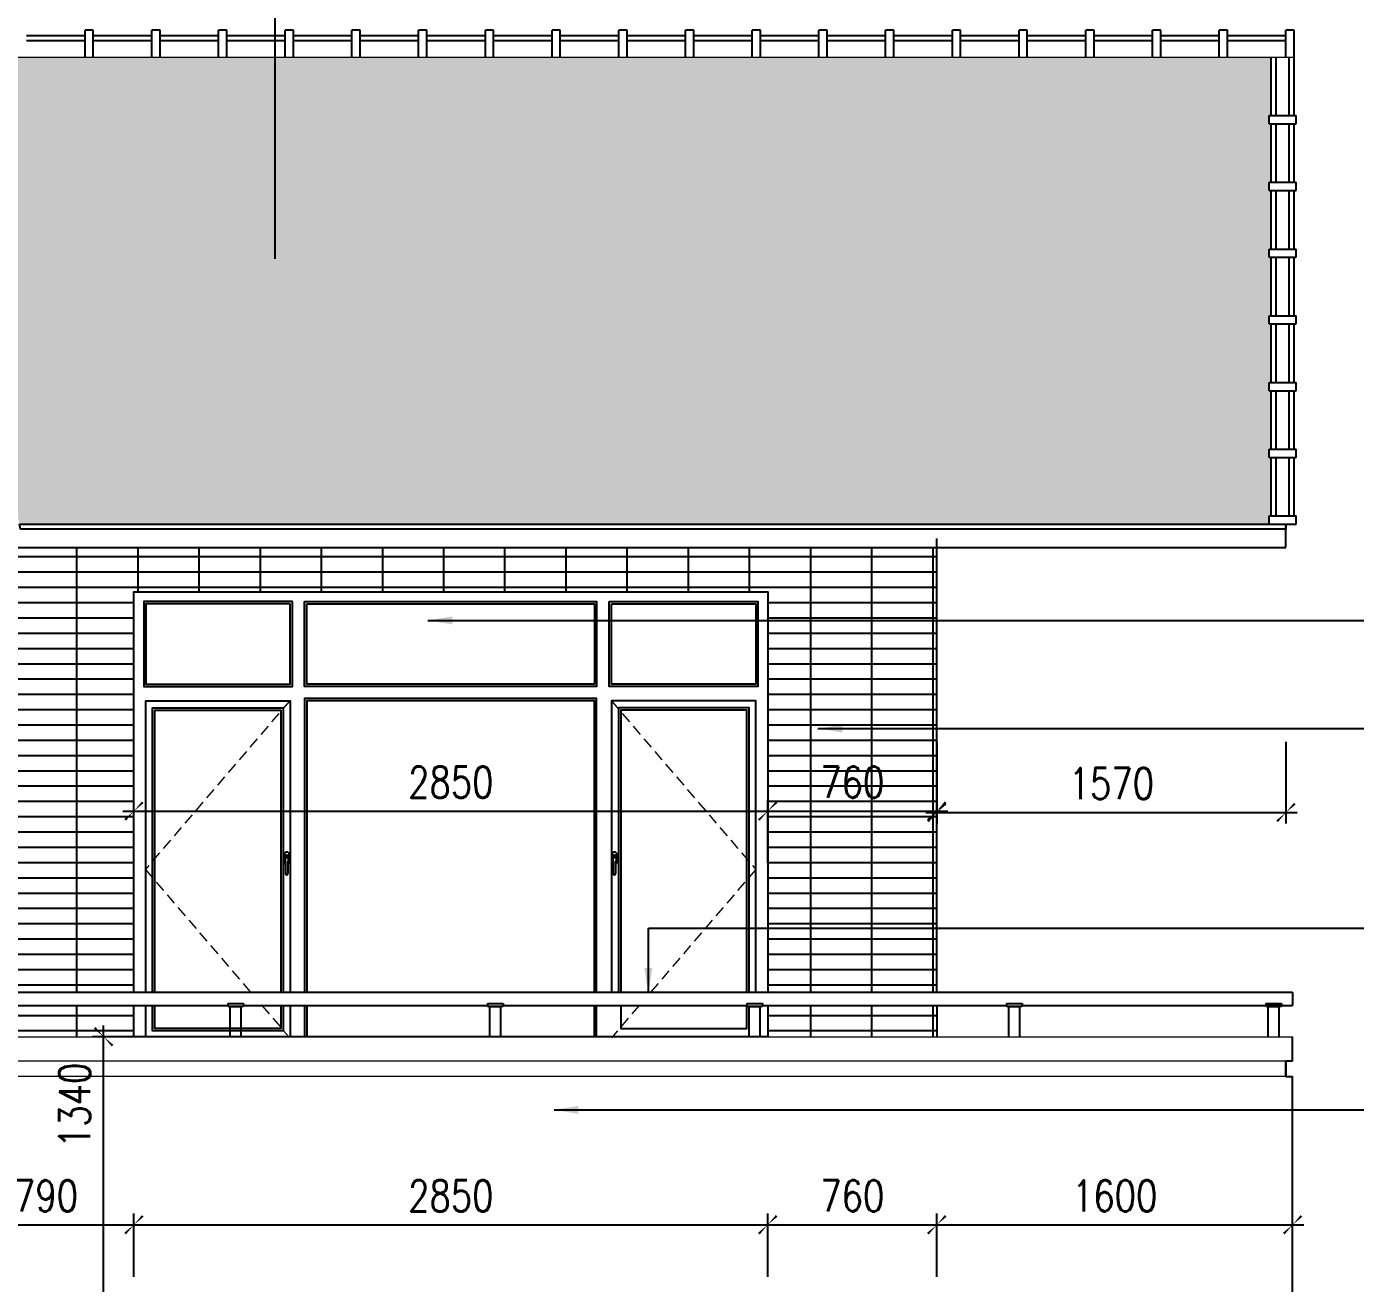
# Model space of a CAD drawing. Header units: millimetres. Extents: x -34806 to 662668, y 63228 to 99452.
# Drawn here: x 247824 to 253799, y 83983 to 89634 of the extents above; entities that cross this region are included whole.
import ezdxf

# ---------------------------------------------------------------- set-up
doc = ezdxf.new("R2010")
doc.units = ezdxf.units.MM
doc.header["$LTSCALE"] = 200
doc.header["$MEASUREMENT"] = 0
doc.header["$PDMODE"] = 3
doc.header["$PDSIZE"] = 50
doc.linetypes.add('HIDDEN', pattern=[0.375, 0.25, -0.125])
doc.layers.get('DEFPOINTS').update_dxf_attribs({"linetype": 'CONTINUOUS'})
for name, color, linetype in [('DIM', 1, 'CONTINUOUS'), ('NOITHAT', 32, 'CONTINUOUS'), ('TPTA-Hatch', 250, 'CONTINUOUS'), ('TPTA-Text', 253, 'CONTINUOUS'), ('TPTA-Virtural', 253, 'CONTINUOUS'), ('wood', 254, 'CONTINUOUS')]:
    doc.layers.add(name, color=color, linetype=linetype)
for name, color, linetype, lineweight in [('hatch', 251, 'CONTINUOUS', 5), ('thay', 7, 'CONTINUOUS', 18), ('VU', 8, 'HIDDEN', 13)]:
    doc.layers.add(name, color=color, linetype=linetype, lineweight=lineweight)
doc.styles.add('RomanS', font='romans.shx', dxfattribs={"width": 0.8})
doc.dimstyles.new('D1', dxfattribs={"dimtxt": 140, "dimasz": 80, "dimexe": 50, "dimexo": 0, "dimgap": 60, "dimtad": 1, "dimdec": 0, "dimzin": 0, "dimdsep": 46, "dimtxsty": 'RomanS', "dimblk1": 'ARCHTICK', "dimblk2": 'ARCHTICK', "dimsah": 1, "dimcen": 100, "dimdle": 50, "dimclrt": 7, "dimadec": 0, "dimazin": 0, "dimtfac": 0.005, "dimtdec": 0, "dimtix": 1, "dimtofl": 0, "dimtmove": 2, "dimatfit": 3, "dimldrblk": 'ARCHTICK', "dimfxl": 1, "dimtvp": 0.8, "dimtolj": 1, "dimtzin": 0, "dimarcsym": 0})
doc.dimstyles.new('DIM-A3', dxfattribs={"dimscale": 0, "dimtxt": 160, "dimasz": 110, "dimexe": 110, "dimexo": 0, "dimgap": 110, "dimtad": 1, "dimdec": 0, "dimdsep": 46, "dimtxsty": 'RomanS', "dimblk1": 'ARCHTICK', "dimblk2": 'ARCHTICK', "dimsah": 1, "dimcen": 0.09, "dimdle": 110, "dimclrd": 256, "dimclre": 256, "dimclrt": 14, "dimadec": 0, "dimazin": 0, "dimtfac": 1, "dimtdec": 0, "dimtix": 1, "dimtmove": 2, "dimatfit": 3, "dimfxl": 110, "dimtolj": 1, "dimarcsym": 0})

# ---------------------------------------------------------------- blocks, each defined once
blk = doc.blocks.new('_ArchTick')
at = {"layer": 'DIM', "color": 150}
blk.add_lwpolyline([(0.5, 0.5, 0.133, 0, 0), (0, 0, 0, 0.133, 0), (-0.5, -0.5, 0.133, 0.133, 0)], format="xyseb", dxfattribs=at)
blk = doc.blocks.new('*D289')
at = {"layer": 'DEFPOINTS', "color": 0}
for p in [(248306.5, 84246.3), (247516.8, 84013), (248306.5, 84013)]:
    blk.add_point(p, dxfattribs=at)
at = {"layer": 'DIM', "color": 0, "lineweight": -2}
for p, q in [((247516.8, 84013), (247516.8, 84296.3)), ((248306.5, 84013), (248306.5, 84296.3)), ((247466.8, 84246.3), (248356.5, 84246.3))]:
    blk.add_line(p, q, dxfattribs=at)
at = {"layer": 'DIM', "color": 0, "lineweight": -2, "xscale": 80, "yscale": 80, "zscale": 80, "rotation": 180}
blk.add_blockref('_ArchTick', (247516.8, 84246.3), dxfattribs=at)
at = {"layer": 'DIM', "color": 0, "lineweight": -2, "xscale": 80, "yscale": 80, "zscale": 80}
blk.add_blockref('_ArchTick', (248306.5, 84246.3), dxfattribs=at)
at = {"layer": 'DIM', "color": 7, "insert": (247911.6, 84376.3), "char_height": 140, "attachment_point": 5, "style": 'RomanS'}
blk.add_mtext('\\A1;790', dxfattribs=at)
blk = doc.blocks.new('*D290')
at = {"layer": 'DEFPOINTS', "color": 0}
for p in [(251156.5, 84246.3), (248306.5, 84013), (251156.5, 84013)]:
    blk.add_point(p, dxfattribs=at)
at = {"layer": 'DIM', "color": 0, "lineweight": -2}
for p, q in [((248306.5, 84013), (248306.5, 84296.3)), ((251156.5, 84013), (251156.5, 84296.3)), ((248256.5, 84246.3), (251206.5, 84246.3))]:
    blk.add_line(p, q, dxfattribs=at)
at = {"layer": 'DIM', "color": 0, "lineweight": -2, "xscale": 80, "yscale": 80, "zscale": 80, "rotation": 180}
blk.add_blockref('_ArchTick', (248306.5, 84246.3), dxfattribs=at)
at = {"layer": 'DIM', "color": 0, "lineweight": -2, "xscale": 80, "yscale": 80, "zscale": 80}
blk.add_blockref('_ArchTick', (251156.5, 84246.3), dxfattribs=at)
at = {"layer": 'DIM', "color": 7, "insert": (249731.5, 84376.3), "char_height": 140, "attachment_point": 5, "style": 'RomanS'}
blk.add_mtext('\\A1;2850', dxfattribs=at)
blk = doc.blocks.new('*D291')
at = {"layer": 'DEFPOINTS', "color": 0}
for p in [(251916.8, 84246.3), (251156.5, 84013), (251916.8, 84013)]:
    blk.add_point(p, dxfattribs=at)
at = {"layer": 'DIM', "color": 0, "lineweight": -2}
for p, q in [((251156.5, 84013), (251156.5, 84296.3)), ((251916.8, 84013), (251916.8, 84296.3)), ((251106.5, 84246.3), (251966.8, 84246.3))]:
    blk.add_line(p, q, dxfattribs=at)
at = {"layer": 'DIM', "color": 0, "lineweight": -2, "xscale": 80, "yscale": 80, "zscale": 80, "rotation": 180}
blk.add_blockref('_ArchTick', (251156.5, 84246.3), dxfattribs=at)
at = {"layer": 'DIM', "color": 0, "lineweight": -2, "xscale": 80, "yscale": 80, "zscale": 80}
blk.add_blockref('_ArchTick', (251916.8, 84246.3), dxfattribs=at)
at = {"layer": 'DIM', "color": 7, "insert": (251536.6, 84376.3), "char_height": 140, "attachment_point": 5, "style": 'RomanS'}
blk.add_mtext('\\A1;760', dxfattribs=at)
blk = doc.blocks.new('*D292')
at = {"layer": 'DEFPOINTS', "color": 0}
for p in [(253516.8, 84246.3), (251916.8, 84013), (253516.8, 84013)]:
    blk.add_point(p, dxfattribs=at)
at = {"layer": 'DIM', "color": 0, "lineweight": -2}
for p, q in [((251916.8, 84013), (251916.8, 84296.3)), ((253516.8, 84013), (253516.8, 84296.3)), ((251866.8, 84246.3), (253566.8, 84246.3))]:
    blk.add_line(p, q, dxfattribs=at)
at = {"layer": 'DIM', "color": 0, "lineweight": -2, "xscale": 80, "yscale": 80, "zscale": 80, "rotation": 180}
blk.add_blockref('_ArchTick', (251916.8, 84246.3), dxfattribs=at)
at = {"layer": 'DIM', "color": 0, "lineweight": -2, "xscale": 80, "yscale": 80, "zscale": 80}
blk.add_blockref('_ArchTick', (253516.8, 84246.3), dxfattribs=at)
at = {"layer": 'DIM', "color": 7, "insert": (252716.8, 84376.3), "char_height": 140, "attachment_point": 5, "style": 'RomanS'}
blk.add_mtext('\\A1;1600', dxfattribs=at)
blk = doc.blocks.new('*D297')
at = {"layer": 'DEFPOINTS', "color": 0}
for p in [(248170.3, 85091.8), (248306.4, 85091.8), (248306.4, 83752.3)]:
    blk.add_point(p, dxfattribs=at)
at = {"layer": 'DIM', "color": 0, "lineweight": -2}
for p, q in [((248306.4, 85091.8), (248120.3, 85091.8)), ((248170.3, 83702.3), (248170.3, 85141.8)), ((248306.4, 83752.3), (248120.3, 83752.3))]:
    blk.add_line(p, q, dxfattribs=at)
at = {"layer": 'DIM', "color": 0, "lineweight": -2, "xscale": 80, "yscale": 80, "zscale": 80}
for p, rotation in [((248170.3, 85091.8), 90), ((248170.3, 83752.3), 270)]:
    blk.add_blockref('_ArchTick', p, dxfattribs=dict(at, rotation=rotation))
at = {"layer": 'DIM', "color": 7, "insert": (248040.3, 84783.2), "char_height": 140, "attachment_point": 5, "rotation": 90, "style": 'RomanS'}
blk.add_mtext('\\A1;1340', dxfattribs=at)
blk = doc.blocks.new('*D311')
at = {"layer": 'DEFPOINTS', "color": 0}
for p in [(251156.5, 86106.3), (248306.5, 85873.1), (251156.5, 85873.1)]:
    blk.add_point(p, dxfattribs=at)
at = {"layer": 'DIM', "color": 0, "lineweight": -2}
for p, q in [((248256.5, 86106.3), (251206.5, 86106.3)), ((248306.5, 85873.1), (248306.5, 86156.3)), ((251156.5, 85873.1), (251156.5, 86156.3))]:
    blk.add_line(p, q, dxfattribs=at)
at = {"layer": 'DIM', "color": 0, "lineweight": -2, "xscale": 80, "yscale": 80, "zscale": 80, "rotation": 180}
blk.add_blockref('_ArchTick', (248306.5, 86106.3), dxfattribs=at)
at = {"layer": 'DIM', "color": 0, "lineweight": -2, "xscale": 80, "yscale": 80, "zscale": 80}
blk.add_blockref('_ArchTick', (251156.5, 86106.3), dxfattribs=at)
at = {"layer": 'DIM', "color": 7, "insert": (249731.5, 86236.3), "char_height": 140, "attachment_point": 5, "style": 'RomanS'}
blk.add_mtext('\\A1;2850', dxfattribs=at)
blk = doc.blocks.new('*D312')
at = {"layer": 'DEFPOINTS', "color": 0}
for p in [(251916.8, 86106.3), (251156.5, 85873.1), (251916.8, 85873.1)]:
    blk.add_point(p, dxfattribs=at)
at = {"layer": 'DIM', "color": 0, "lineweight": -2}
for p, q in [((251106.5, 86106.3), (251966.8, 86106.3)), ((251156.5, 85873.1), (251156.5, 86156.3)), ((251916.8, 85873.1), (251916.8, 86156.3))]:
    blk.add_line(p, q, dxfattribs=at)
at = {"layer": 'DIM', "color": 0, "lineweight": -2, "xscale": 80, "yscale": 80, "zscale": 80, "rotation": 180}
blk.add_blockref('_ArchTick', (251156.5, 86106.3), dxfattribs=at)
at = {"layer": 'DIM', "color": 0, "lineweight": -2, "xscale": 80, "yscale": 80, "zscale": 80}
blk.add_blockref('_ArchTick', (251916.8, 86106.3), dxfattribs=at)
at = {"layer": 'DIM', "color": 7, "insert": (251536.6, 86236.3), "char_height": 140, "attachment_point": 5, "style": 'RomanS'}
blk.add_mtext('\\A1;760', dxfattribs=at)
blk = doc.blocks.new('*D767')
at = {"layer": 'DEFPOINTS', "color": 0}
for p in [(251916.8, 86417), (253486.8, 86417), (253486.8, 86100.3)]:
    blk.add_point(p, dxfattribs=at)
at = {"layer": 'DIM', "color": 0, "lineweight": -2}
for p, q in [((251916.8, 86417), (251916.8, 86050.3)), ((253486.8, 86417), (253486.8, 86050.3)), ((251866.8, 86100.3), (253536.8, 86100.3))]:
    blk.add_line(p, q, dxfattribs=at)
at = {"layer": 'DIM', "color": 0, "lineweight": -2, "xscale": 80, "yscale": 80, "zscale": 80, "rotation": 180}
blk.add_blockref('_ArchTick', (251916.8, 86100.3), dxfattribs=at)
at = {"layer": 'DIM', "color": 0, "lineweight": -2, "xscale": 80, "yscale": 80, "zscale": 80}
blk.add_blockref('_ArchTick', (253486.8, 86100.3), dxfattribs=at)
at = {"layer": 'DIM', "color": 7, "insert": (252701.8, 86230.3), "char_height": 140, "attachment_point": 5, "style": 'RomanS'}
blk.add_mtext('\\A1;1570', dxfattribs=at)

msp = doc.modelspace()

# ---------------------------------------------------------------- hatches: boundary and pattern name
at = {"layer": 'NOITHAT'}
h = msp.add_hatch(dxfattribs=at)
h.set_pattern_fill('AR-RSHKE', color=256, scale=15, style=0)
h.set_pattern_definition([(0, (3e-11, -114145.37), (382.5, 180), [90, -75, 105, -45, 135, -60]), (0, (90, -114137.87), (382.5, 180), [75, -285, 60, -90]), (0, (270, -114156.62), (382.5, 180), [45, -465]), (90, (3e-11, -114145.37), (-127.5, 180), [172.5, -547.5]), (90, (90, -114145.37), (-127.5, 180), [168.75, -551.25]), (90, (165, -114145.37), (-127.5, 180), [157.5, -562.5]), (90, (270, -114156.62), (-127.5, 180), [172.5, -547.5]), (90, (315, -114156.62), (-127.5, 180), [172.5, -547.5]), (90, (450, -114145.37), (-127.5, 180), [165, -555])])
h.paths.add_polyline_path([(253412, 88633.6), (253420.4, 88633.6), (253420.4, 88896.6), (253412, 88896.6), (253412, 88933.6), (253420.4, 88933.6), (253420.4, 89196.6), (253412, 89196.6), (253412, 89233.6), (253420.4, 89233.6), (253420.4, 89496.6), (243298.4, 89496.6), (243284, 89463.7), (243538.4, 89351.9), (243548.4, 89374.5), (243582.3, 89359.6), (243572.4, 89337), (243813.1, 89231.2), (243823, 89253.8), (243856.9, 89238.9), (243847, 89216.3), (244087.7, 89110.5), (244097.7, 89133.1), (244131.6, 89118.2), (244121.7, 89095.6), (244362.4, 88989.8), (244372.3, 89012.5), (244406.2, 88997.6), (244396.3, 88974.9), (244637, 88869.2), (244647, 88891.8), (244680.9, 88876.9), (244671, 88854.2), (244911.7, 88748.5), (244921.6, 88771.1), (244955.6, 88756.2), (244945.6, 88733.6), (245186.3, 88627.8), (245196.3, 88650.4), (245230.2, 88635.5), (245220.3, 88612.9), (245461, 88507.1), (245470.9, 88529.7), (245504.9, 88514.8), (245494.9, 88492.2), (245735.7, 88386.4), (245745.6, 88409), (245779.5, 88394.1), (245769.6, 88371.5), (246010.3, 88265.7), (246020.2, 88288.3), (246054.2, 88273.4), (246044.2, 88250.8), (246285, 88145), (246294.9, 88167.6), (246328.8, 88152.7), (246318.9, 88130.1), (246559.6, 88024.3), (246569.5, 88046.9), (246603.5, 88032), (246593.5, 88009.4), (246834.3, 87903.6), (246844.2, 87926.2), (246878.1, 87911.3), (246868.2, 87888.7), (247108.9, 87782.9), (247118.8, 87805.6), (247152.8, 87790.6), (247142.8, 87768), (247383.6, 87662.2), (247393.5, 87684.9), (247427.4, 87670), (247417.5, 87647.3), (247658.2, 87541.6), (247668.2, 87564.2), (247702.1, 87549.3), (247692.1, 87526.7), (247769.3, 87492.8), (247791.8, 87396.6), (253412, 87396.6), (253412, 87433.6), (253420.4, 87433.6), (253420.4, 87696.6), (253412, 87696.6), (253412, 87733.6), (253420.4, 87733.6), (253420.4, 87996.6), (253412, 87996.6), (253412, 88033.6), (253420.4, 88033.6), (253420.4, 88296.6), (253412, 88296.6), (253412, 88333.6), (253420.4, 88333.6), (253420.4, 88596.6), (253412, 88596.6)])
at = {"layer": 'TPTA-Hatch'}
h = msp.add_hatch(dxfattribs=at)
h.set_pattern_fill('GRATE', color=256, scale=2200, style=0)
h.set_pattern_definition([(0, (0, -114049.68), (0, 68.75), []), (90, (0, -114049.68), (-275, 2e-14), [])])
h.paths.add_polyline_path([(246246.8, 87496.4), (239696.8, 87496.4), (239696.8, 85292.3), (240256.5, 85292.3), (240256.5, 87092.4), (241226.5, 87092.4), (241226.5, 85292.3), (244717, 85292.3), (244717, 87092.4), (245687, 87092.4), (245687, 85292.3), (246246.8, 85292.3)])
h.paths.add_polyline_path([(244266.8, 86561.1), (241676.8, 86561.1), (241676.8, 87092.3), (244266.8, 87092.3)], flags=16)
h.paths.add_polyline_path([(244212.8, 86618.1), (243439.8, 86618.1), (243439.8, 87033.3), (244212.8, 87033.3)], flags=0)
h.paths.add_polyline_path([(244182.9, 86649.1), (243467.7, 86649.1), (243470.8, 86652.6), (243470.8, 87005.3), (243788.1, 87005.3), (243813.3, 87033.3), (243840.2, 87005.3), (244181.8, 87005.3), (244181.8, 86650.3)], flags=0)
h.paths.add_polyline_path([(244169.8, 86661.1), (243482.8, 86661.1), (243482.8, 86993.3), (244169.8, 86993.3)], flags=0)
h.paths.add_polyline_path([(243920.7, 86588.8), (243904.1, 86588.8, -0.282759), (243895.6, 86583.6), (243805.3, 86583.6, -1), (243805.3, 86602.8), (243855.6, 86602.8), (243895.6, 86602.8, -0.282759), (243904.1, 86597.5), (243920.7, 86597.5, -1)], flags=0)
h.paths.add_polyline_path([(243861.7, 86599.2, 1.005492), (243860.6, 86597.1, -0.791418), (243861.2, 86599.3), (243849.4, 86599.3, 1), (243849.4, 86587), (243861.2, 86587, 0.11921), (243861.7, 86587.1), (243873.5, 86593.2)], flags=0)
h.paths.add_polyline_path([(243365.8, 86618.1), (242566.8, 86618.1), (242566.8, 87033.3), (243365.8, 87033.3)], flags=0)
h.paths.add_polyline_path([(243335.9, 86649.1), (242596.6, 86649.1), (242597.8, 86650.3), (242597.8, 87005.3), (242939.3, 87005.3), (242966.3, 87033.3), (242993.2, 87005.3), (243334.8, 87005.3), (243334.8, 86650.3)], flags=0)
h.paths.add_polyline_path([(243322.8, 86661.1), (242609.8, 86661.1), (242609.8, 86993.3), (243322.8, 86993.3)], flags=0)
h.paths.add_polyline_path([(243047.7, 86588.8), (243031.1, 86588.8, -0.282759), (243022.6, 86583.6), (242932.3, 86583.6, -1), (242932.3, 86602.8), (242982.6, 86602.8), (243022.6, 86602.8, -0.282759), (243031.1, 86597.5), (243047.7, 86597.5, -1)], flags=0)
h.paths.add_polyline_path([(242988.7, 86599.2, 1.005492), (242987.6, 86597.1, -0.791418), (242988.2, 86599.3), (242976.4, 86599.3, 1), (242976.4, 86587), (242988.2, 86587, 0.11921), (242988.7, 86587.1), (243000.5, 86593.2)], flags=0)
h.paths.add_polyline_path([(242992.3, 86597.5, 1), (242992.3, 86599.9, 1)], flags=0)
h.paths.add_polyline_path([(242492.8, 86618.1), (241733.8, 86618.1), (241733.8, 87033.3), (242492.8, 87033.3)], flags=0)
h.paths.add_polyline_path([(242463.1, 86649.1), (241760.7, 86649.1), (241761.8, 86650.3), (241761.8, 87005.3), (242070.4, 87005.3), (242094.8, 87033.3), (242121.6, 87005.3), (242461.8, 87005.3), (242461.8, 86650.4)], flags=0)
h.paths.add_polyline_path([(242449.8, 86661.1), (241773.8, 86661.1), (241773.8, 86993.3), (242449.8, 86993.3)], flags=0)
h.paths.add_polyline_path([(242170.2, 86588.8), (242153.6, 86588.8, -0.282759), (242145, 86583.6), (242054.7, 86583.6, -1), (242054.7, 86602.8), (242105, 86602.8), (242145, 86602.8, -0.282759), (242153.6, 86597.5), (242170.2, 86597.5, -1)], flags=0)
h.paths.add_polyline_path([(242111.1, 86599.2, 1.005492), (242110.1, 86597.1, -0.791418), (242110.6, 86599.3), (242098.9, 86599.3, 1), (242098.9, 86587), (242110.6, 86587, 0.11921), (242111.1, 86587.1), (242122.9, 86593.2)], flags=0)
h.paths.add_polyline_path([(248306.4, 87092.4), (251156.5, 87092.4), (251156.5, 85292.3), (251916.8, 85292.3), (251916.8, 87291.7), (247761.3, 87291.7), (247610.3, 87291.7), (247144.8, 87496.4), (246296.8, 87496.4), (246246.8, 87496.4), (246246.8, 85292.3), (248306.4, 85292.3)])
h.paths.add_polyline_path([(246249.4, 85229), (246239.4, 85229), (246239.4, 85232.3), (245687, 85232.3), (245687, 85092.3), (246249.4, 85092.3)])
h.paths.add_polyline_path([(244717, 85232.3), (243534.4, 85232.3), (243534.4, 85229), (243524.4, 85229), (243524.4, 85092.3), (244717, 85092.3)])
h.paths.add_polyline_path([(243474.4, 85229), (243464.4, 85229), (243464.4, 85232.3), (242171.9, 85232.3), (242171.9, 85229), (242161.9, 85229), (242161.9, 85092.3), (243474.4, 85092.3)])
h.paths.add_polyline_path([(242111.9, 85229), (242101.9, 85229), (242101.9, 85232.3), (241226.5, 85232.3), (241226.5, 85092.3), (242111.9, 85092.3)])
h.paths.add_polyline_path([(240256.5, 85232.3), (239696.8, 85232.3), (239696.8, 85092.3), (240256.5, 85092.3)])
h.paths.add_polyline_path([(247456.8, 85229.4), (247446.8, 85229.4), (247446.8, 85232.3), (247426.8, 85232.3), (246309.4, 85232.3), (246309.4, 85229), (246299.4, 85229), (246299.4, 85092.3), (247442.8, 85092.3), (247456.8, 85106.2)])
h.paths.add_polyline_path([(248306.4, 85232.3), (247516.8, 85232.3), (247516.8, 85229.4), (247506.8, 85229.4), (247506.8, 85092.3), (247546.8, 85092.3), (247546.8, 85091.8), (248306.4, 85091.8)])
h.paths.add_polyline_path([(239797.7, 86341.3), (240155.7, 86341.3), (240155.7, 86131.3), (239797.7, 86131.3)], flags=24)
h.paths.add_polyline_path([(241272.6, 86341.3), (241630.6, 86341.3), (241630.6, 86131.3), (241272.6, 86131.3)], flags=24)
h.paths.add_polyline_path([(242739.4, 86341.3), (243204.1, 86341.3), (243204.1, 86131.3), (242739.4, 86131.3)], flags=24)
h.paths.add_polyline_path([(244312.9, 86341.3), (244670.9, 86341.3), (244670.9, 86131.3), (244312.9, 86131.3)], flags=24)
h.paths.add_polyline_path([(245787.9, 86341.3), (246145.9, 86341.3), (246145.9, 86131.3), (245787.9, 86131.3)], flags=24)
h.paths.add_polyline_path([(246767.5, 86341.3), (247216.1, 86341.3), (247216.1, 86131.3), (246767.5, 86131.3)], flags=24)
h.paths.add_polyline_path([(251357.6, 86341.3), (251715.6, 86341.3), (251715.6, 86131.3), (251357.6, 86131.3)], flags=24)
h.paths.add_polyline_path([(251916.8, 85091.8), (251916.8, 85232.3), (251156.5, 85232.3), (251156.5, 85091.8)])

# ---------------------------------------------------------------- linework, layer by layer
at = {"layer": 'DIM'}
msp.add_line((251916.8, 85232.3), (251916.8, 85091.8), dxfattribs=at)
at = {"layer": 'hatch'}
for p, q in [((247416.8, 85091.8), (253516.8, 85091.8)), ((253516.8, 84982.3), (247516.8, 84982.3)), ((253516.8, 84912.3), (247516.8, 84912.3))]:
    msp.add_line(p, q, dxfattribs=at)
for points in [[(251156.4, 85292.3), (251156.4, 87092.4), (248306.4, 87092.4), (248306.4, 85292.3)], [(248306.4, 85232.3), (248306.4, 85091.8)], [(251156.4, 85091.8), (251156.4, 85232.3)]]:
    msp.add_lwpolyline(points, dxfattribs=at)
at = {"layer": 'NOITHAT'}
for p, q in [((248086.8, 89592.2), (247823.8, 89592.2)), ((248086.8, 89570.3), (247823.8, 89570.3)), ((248123.8, 89616.9), (248086.8, 89616.9)), ((248123.8, 89496.6), (248123.8, 89616.9)), ((248386.8, 89592.2), (248123.8, 89592.2)), ((248386.8, 89570.3), (248123.8, 89570.3)), ((248423.8, 89616.9), (248386.8, 89616.9)), ((248423.8, 89496.6), (248423.8, 89616.9)), ((248686.8, 89592.2), (248423.8, 89592.2)), ((248686.8, 89570.3), (248423.8, 89570.3)), ((248723.8, 89616.9), (248686.8, 89616.9)), ((248723.8, 89496.6), (248723.8, 89616.9)), ((248986.8, 89592.2), (248723.8, 89592.2)), ((248986.8, 89570.3), (248723.8, 89570.3)), ((249023.8, 89616.9), (248986.8, 89616.9)), ((249023.8, 89496.6), (249023.8, 89616.9)), ((249286.8, 89592.2), (249023.8, 89592.2)), ((249286.8, 89570.3), (249023.8, 89570.3)), ((249323.8, 89616.9), (249286.8, 89616.9)), ((249323.8, 89496.6), (249323.8, 89616.9)), ((249586.8, 89592.2), (249323.8, 89592.2)), ((249586.8, 89570.3), (249323.8, 89570.3)), ((249623.8, 89616.9), (249586.8, 89616.9)), ((249623.8, 89496.6), (249623.8, 89616.9)), ((249886.8, 89592.2), (249623.8, 89592.2)), ((249886.8, 89570.3), (249623.8, 89570.3)), ((249923.8, 89616.9), (249886.8, 89616.9)), ((249923.8, 89496.6), (249923.8, 89616.9)), ((250186.8, 89592.2), (249923.8, 89592.2)), ((250186.8, 89570.3), (249923.8, 89570.3)), ((250223.8, 89616.9), (250186.8, 89616.9)), ((250223.8, 89496.6), (250223.8, 89616.9)), ((250486.8, 89592.2), (250223.8, 89592.2)), ((250486.8, 89570.3), (250223.8, 89570.3)), ((250523.8, 89616.9), (250486.8, 89616.9)), ((250523.8, 89496.6), (250523.8, 89616.9)), ((250786.8, 89592.2), (250523.8, 89592.2)), ((250786.8, 89570.3), (250523.8, 89570.3)), ((250823.8, 89616.9), (250786.8, 89616.9)), ((250823.8, 89496.6), (250823.8, 89616.9)), ((251086.8, 89592.2), (250823.8, 89592.2)), ((251086.8, 89570.3), (250823.8, 89570.3)), ((251123.8, 89616.9), (251086.8, 89616.9)), ((251123.8, 89496.6), (251123.8, 89616.9)), ((251386.8, 89592.2), (251123.8, 89592.2)), ((251386.8, 89570.3), (251123.8, 89570.3)), ((251423.8, 89616.9), (251386.8, 89616.9)), ((251423.8, 89496.6), (251423.8, 89616.9)), ((251686.8, 89592.2), (251423.8, 89592.2)), ((251686.8, 89570.3), (251423.8, 89570.3)), ((251723.8, 89616.9), (251686.8, 89616.9)), ((251723.8, 89496.6), (251723.8, 89616.9)), ((251986.8, 89592.2), (251723.8, 89592.2)), ((251986.8, 89570.3), (251723.8, 89570.3)), ((252023.8, 89616.9), (251986.8, 89616.9)), ((252023.8, 89496.6), (252023.8, 89616.9)), ((252286.8, 89592.2), (252023.8, 89592.2)), ((252286.8, 89570.3), (252023.8, 89570.3)), ((252323.8, 89616.9), (252286.8, 89616.9)), ((252323.8, 89496.6), (252323.8, 89616.9)), ((252586.8, 89592.2), (252323.8, 89592.2)), ((252586.8, 89570.3), (252323.8, 89570.3)), ((252623.8, 89616.9), (252586.8, 89616.9)), ((252623.8, 89496.6), (252623.8, 89616.9)), ((252886.8, 89592.2), (252623.8, 89592.2)), ((252886.8, 89570.3), (252623.8, 89570.3)), ((252923.8, 89616.9), (252886.8, 89616.9)), ((252923.8, 89496.6), (252923.8, 89616.9)), ((253186.8, 89592.2), (252923.8, 89592.2)), ((253186.8, 89570.3), (252923.8, 89570.3)), ((253223.8, 89616.9), (253186.8, 89616.9)), ((253223.8, 89496.6), (253223.8, 89616.9)), ((253486.8, 89592.2), (253223.8, 89592.2)), ((253486.8, 89570.3), (253223.8, 89570.3)), ((253523.8, 89616.9), (253486.8, 89616.9)), ((253523.8, 89496.6), (253523.8, 89616.9)), ((253420.4, 89233.6), (253420.4, 89496.6)), ((253442.3, 89233.6), (253442.3, 89496.6)), ((253501.9, 89233.6), (253501.9, 89496.6)), ((253523.8, 89233.6), (253523.8, 89496.6)), ((253412, 89196.6), (253412, 89233.6)), ((253532.3, 89196.6), (253532.3, 89233.6)), ((253412, 89196.6), (253532.3, 89196.6)), ((253420.4, 88933.6), (253420.4, 89196.6)), ((253442.3, 88933.6), (253442.3, 89196.6)), ((253501.9, 88933.6), (253501.9, 89196.6)), ((253523.8, 88933.6), (253523.8, 89196.6)), ((253412, 88896.6), (253412, 88933.6)), ((253532.3, 88896.6), (253532.3, 88933.6)), ((253412, 88896.6), (253532.3, 88896.6)), ((253420.4, 88633.6), (253420.4, 88896.6)), ((253442.3, 88633.6), (253442.3, 88896.6)), ((253501.9, 88633.6), (253501.9, 88896.6)), ((253523.8, 88633.6), (253523.8, 88896.6)), ((253412, 88596.6), (253412, 88633.6)), ((253532.3, 88596.6), (253532.3, 88633.6)), ((253412, 88596.6), (253532.3, 88596.6)), ((253420.4, 88333.6), (253420.4, 88596.6)), ((253442.3, 88333.6), (253442.3, 88596.6)), ((253501.9, 88333.6), (253501.9, 88596.6)), ((253523.8, 88333.6), (253523.8, 88596.6)), ((253412, 88296.6), (253412, 88333.6)), ((253532.3, 88296.6), (253532.3, 88333.6)), ((253412, 88296.6), (253532.3, 88296.6)), ((253420.4, 88033.6), (253420.4, 88296.6)), ((253442.3, 88033.6), (253442.3, 88296.6)), ((253501.9, 88033.6), (253501.9, 88296.6)), ((253523.8, 88033.6), (253523.8, 88296.6)), ((253412, 87996.6), (253412, 88033.6)), ((253532.3, 87996.6), (253532.3, 88033.6)), ((253412, 87996.6), (253532.3, 87996.6)), ((253420.4, 87733.6), (253420.4, 87996.6)), ((253442.3, 87733.6), (253442.3, 87996.6)), ((253501.9, 87733.6), (253501.9, 87996.6)), ((253523.8, 87733.6), (253523.8, 87996.6)), ((253412, 87696.6), (253412, 87733.6)), ((253532.3, 87696.6), (253532.3, 87733.6)), ((253412, 87696.6), (253532.3, 87696.6)), ((253420.4, 87433.6), (253420.4, 87696.6)), ((253442.3, 87433.6), (253442.3, 87696.6)), ((253501.9, 87433.6), (253501.9, 87696.6)), ((253523.8, 87433.6), (253523.8, 87696.6)), ((253412, 87396.6), (253412, 87433.6)), ((253532.3, 87396.6), (253532.3, 87433.6)), ((253412, 87396.6), (253532.3, 87396.6)), ((253486.8, 87291.7), (253486.8, 87396.6)), ((247761.3, 87291.7), (253486.8, 87291.7))]:
    msp.add_line(p, q, dxfattribs=at)
for points in [[(248086.8, 89496.6), (248086.8, 89616.9)], [(248386.8, 89496.6), (248386.8, 89616.9)], [(248686.8, 89496.6), (248686.8, 89616.9)], [(248986.8, 89496.6), (248986.8, 89616.9)], [(249286.8, 89496.6), (249286.8, 89616.9)], [(249586.8, 89496.6), (249586.8, 89616.9)], [(249886.8, 89496.6), (249886.8, 89616.9)], [(250186.8, 89496.6), (250186.8, 89616.9)], [(250486.8, 89496.6), (250486.8, 89616.9)], [(250786.8, 89496.6), (250786.8, 89616.9)], [(251086.8, 89496.6), (251086.8, 89616.9)], [(251386.8, 89496.6), (251386.8, 89616.9)], [(251686.8, 89496.6), (251686.8, 89616.9)], [(251986.8, 89496.6), (251986.8, 89616.9)], [(252286.8, 89496.6), (252286.8, 89616.9)], [(252586.8, 89496.6), (252586.8, 89616.9)], [(252886.8, 89496.6), (252886.8, 89616.9)], [(253186.8, 89496.6), (253186.8, 89616.9)], [(253486.8, 89496.6), (253486.8, 89616.9)], [(253412, 89233.6), (253532.3, 89233.6)], [(253412, 88933.6), (253532.3, 88933.6)], [(253412, 88633.6), (253532.3, 88633.6)], [(253412, 88333.6), (253532.3, 88333.6)], [(253412, 88033.6), (253532.3, 88033.6)], [(253412, 87733.6), (253532.3, 87733.6)], [(253412, 87433.6), (253532.3, 87433.6)]]:
    msp.add_lwpolyline(points, dxfattribs=at)
msp.add_lwpolyline([(247791.7, 87397), (253486.8, 87396.6), (253486.8, 87373.3), (247797.2, 87373.3)], close=True, dxfattribs=at)
at = {"layer": 'thay'}
for p, q in [((242971.8, 89496.6), (253523.8, 89496.6)), ((251156.4, 87092.4), (248306.4, 87092.4)), ((248306.4, 87073.4), (248306.4, 85292.3)), ((248306.4, 85232.3), (248306.4, 85091.8))]:
    msp.add_line(p, q, dxfattribs=at)
msp.add_lwpolyline([(251156.5, 85092.3), (248306.5, 85092.3)], dxfattribs=at)
at = {"layer": 'TPTA-Virtural'}
for p, q in [((251916.8, 85292.3), (251916.8, 87331.7)), ((238796.8, 85292.3), (253516.8, 85292.3)), ((247426.8, 85292.3), (253516.8, 85292.3)), ((253516.8, 85292.3), (253516.8, 85232.3)), ((238796.8, 85232.3), (248729.5, 85232.3)), ((248729.5, 85241.1), (248729.5, 85241)), ((248729.5, 85241.1), (248799.5, 85241.1)), ((248729.5, 85241), (248729.5, 85238.2)), ((248729.5, 85241), (248799.5, 85241)), ((248729.5, 85238.2), (248729.5, 85229.4)), ((248729.5, 85229.4), (248799.5, 85229.4)), ((248739.5, 85228.3), (248789.5, 85228.3)), ((248739.5, 85092.3), (248739.5, 85228.3)), ((248789.5, 85092.3), (248789.5, 85228.3)), ((248799.5, 85241.1), (248799.5, 85241)), ((248799.5, 85241), (248799.5, 85238.2)), ((248799.5, 85238.2), (248799.5, 85229.4)), ((248799.5, 85232.3), (249896.3, 85232.3)), ((249896.3, 85241.1), (249896.3, 85241)), ((249896.3, 85241.1), (249966.3, 85241.1)), ((249896.3, 85241), (249896.3, 85238.2)), ((249896.3, 85241), (249966.3, 85241)), ((249896.3, 85238.2), (249896.3, 85229.4)), ((249896.3, 85229.4), (249966.3, 85229.4)), ((249906.3, 85228.3), (249956.3, 85228.3)), ((249906.3, 85092.3), (249906.3, 85228.3)), ((249956.3, 85092.3), (249956.3, 85228.3)), ((249966.3, 85241.1), (249966.3, 85241)), ((249966.3, 85241), (249966.3, 85238.2)), ((249966.3, 85238.2), (249966.3, 85229.4)), ((249966.3, 85232.3), (251063.2, 85232.3)), ((251063.2, 85241.1), (251063.2, 85241)), ((251063.2, 85241.1), (251133.2, 85241.1)), ((251063.2, 85241), (251063.2, 85238.2)), ((251063.2, 85241), (251133.2, 85241)), ((251063.2, 85238.2), (251063.2, 85229.4)), ((251063.2, 85229.4), (251133.2, 85229.4)), ((251073.2, 85228.3), (251123.2, 85228.3)), ((251073.2, 85092.3), (251073.2, 85228.3)), ((251123.2, 85092.3), (251123.2, 85228.3)), ((251133.2, 85241.1), (251133.2, 85241)), ((251133.2, 85241), (251133.2, 85238.2)), ((251133.2, 85238.2), (251133.2, 85229.4)), ((251133.2, 85232.3), (252230, 85232.3)), ((252230, 85241.1), (252230, 85241)), ((252230, 85241.1), (252300, 85241.1)), ((252230, 85241), (252230, 85238.2)), ((252230, 85241), (252300, 85241)), ((252230, 85238.2), (252230, 85229.4)), ((252230, 85229.4), (252300, 85229.4)), ((252240, 85228.3), (252290, 85228.3)), ((252240, 85092.3), (252240, 85228.3)), ((252290, 85092.3), (252290, 85228.3)), ((252300, 85241.1), (252300, 85241)), ((252300, 85241), (252300, 85238.2)), ((252300, 85238.2), (252300, 85229.4)), ((252300, 85232.3), (253516.8, 85232.3)), ((253396.8, 85241.1), (253396.8, 85241)), ((253396.8, 85241.1), (253466.8, 85241.1)), ((253396.8, 85241), (253396.8, 85238.2)), ((253396.8, 85241), (253466.8, 85241)), ((253396.8, 85238.2), (253396.8, 85229.4)), ((253396.8, 85229.4), (253466.8, 85229.4)), ((253406.8, 85228.3), (253456.8, 85228.3)), ((253406.8, 85092.3), (253406.8, 85228.3)), ((253456.8, 85092.3), (253456.8, 85228.3)), ((253466.8, 85241.1), (253466.8, 85241)), ((253466.8, 85241), (253466.8, 85238.2)), ((253466.8, 85238.2), (253466.8, 85229.4)), ((253516.8, 84982.3), (253516.8, 85091.8)), ((253486.8, 84912.3), (253486.8, 84982.3)), ((253516.8, 83752.3), (253516.8, 84912.3))]:
    msp.add_line(p, q, dxfattribs=at)
for points in [[(248306.4, 85292.3), (248306.4, 87092.4), (251156.5, 87092.4), (251156.5, 85292.3)], [(248306.4, 85091.8), (248306.4, 85232.3)], [(251156.5, 85232.3), (251156.5, 85091.8)], [(253516.8, 84982.3), (253486.8, 84982.3), (253486.8, 84912.3), (253516.8, 84912.3)]]:
    msp.add_lwpolyline(points, dxfattribs=at)
at = {"layer": 'VU', "linetype": 'HIDDEN'}
for points in [[(249007.2, 86602.4), (248358.1, 85844.4), (248831, 85292.3)], [(250453.4, 86602.4), (251102.5, 85844.4), (250629.7, 85292.3)], [(248882.3, 85232.3), (249002.6, 85091.8)], [(250578.3, 85232.3), (250453.4, 85086.4)]]:
    msp.add_lwpolyline(points, dxfattribs=at)
at = {"layer": 'wood'}
for p, q in [((250377.2, 87038.4), (250377.2, 86676.4)), ((248986.3, 85897.7), (248986.3, 85883.9)), ((248986.4, 85883.3), (248988.3, 85879.7)), ((248988.4, 85879.1), (248988.4, 85825.1)), ((248998.6, 85879.1), (248998.6, 85825.1)), ((249000.6, 85883.3), (248998.8, 85879.7)), ((249000.8, 85897.7), (249000.8, 85883.9)), ((250459.8, 85897.7), (250459.8, 85883.9)), ((250460, 85883.3), (250461.8, 85879.7)), ((250462, 85879.1), (250462, 85825.1)), ((250472.2, 85879.1), (250472.2, 85825.1)), ((250474.2, 85883.3), (250472.3, 85879.7)), ((250474.3, 85897.7), (250474.3, 85883.9))]:
    msp.add_line(p, q, dxfattribs=at)
for points in [[(249019.4, 87048.4), (248350.4, 87048.4), (248350.4, 86666.4), (249019.4, 86666.4)], [(249009.4, 87038.4), (248360.4, 87038.4), (248360.4, 86676.4), (249009.4, 86676.4)], [(249073.4, 87048.4), (250387.2, 87048.4), (250387.2, 86666.4), (249073.4, 86666.4)], [(249083.4, 87038.4), (250377.2, 87038.4), (250377.2, 86676.4), (249083.4, 86676.4)], [(250443.4, 87048.4), (251112.5, 87048.4), (251112.5, 86666.4), (250443.4, 86666.4)], [(250453.4, 87038.4), (251102.5, 87038.4), (251102.5, 86676.4), (250453.4, 86676.4)]]:
    msp.add_lwpolyline(points, close=True, dxfattribs=at)
for points in [[(248360.4, 85292.3), (248360.4, 86602.4), (249009.4, 86602.4), (249009.4, 85292.3)], [(250387.2, 85292.3), (250387.2, 86612.4), (249073.4, 86612.4), (249073.4, 85292.3)], [(250377.2, 85292.3), (250377.2, 86602.4), (249083.4, 86602.4), (249083.4, 85292.3)], [(251102.5, 85292.3), (251102.5, 86602.4), (250453.4, 86602.4), (250453.4, 85292.3)], [(248390.4, 85292.3), (248390.4, 86570.4), (248977.4, 86570.4), (248977.4, 85292.3)], [(248400.4, 85292.3), (248400.4, 86560.4), (248967.4, 86560.4), (248967.4, 85292.3)], [(251072.5, 85292.3), (251072.5, 86570.4), (250485.4, 86570.4), (250485.4, 85292.3)], [(251062.5, 85292.3), (251062.5, 86560.4), (250495.4, 86560.4), (250495.4, 85292.3)], [(248982.2, 85910.9), (248982.2, 85877)], [(249004.8, 85905), (249004.8, 85910.9)], [(249004.8, 85877), (249004.8, 85905)], [(250455.8, 85905), (250455.8, 85910.9)], [(250455.8, 85877), (250455.8, 85905)], [(250478.4, 85910.9), (250478.4, 85877)], [(248360.4, 85091.8), (248360.4, 85232.3)], [(248977.4, 85232.3), (248977.4, 85118.4), (248390.4, 85118.4), (248390.4, 85232.3)], [(248967.4, 85232.3), (248967.4, 85128.4), (248400.4, 85128.4), (248400.4, 85232.3)], [(249009.4, 85232.3), (249009.4, 85091.8)], [(249073.4, 85232.3), (249073.4, 85091.8)], [(249083.4, 85232.3), (249083.4, 85091.8)], [(250377.2, 85091.8), (250377.2, 85232.3)], [(250387.2, 85091.8), (250387.2, 85232.3)], [(250495.4, 85232.3), (250495.4, 85128.4), (251062.5, 85128.4), (251062.5, 85232.3)]]:
    msp.add_lwpolyline(points, dxfattribs=at)
for centre in [(248993.5, 85897.7), (250467.1, 85897.7)]:
    msp.add_circle(centre, 2.05, dxfattribs=at)
for centre, radius, start, end in [((248993.5, 85910.9), 11.3, 0, 180), ((248993.5, 85877), 11.3, 180, 243.1549), ((248993.5, 85897.7), 9.72, 318.25899, 221.74101), ((248993.5, 85897.7), 7.25, 0, 180), ((248987.7, 85883.9), 1.4, 180, 207.19267), ((248987, 85879.1), 1.4, 0, 27.19267), ((249000, 85879.1), 1.4, 152.80733, 180), ((248993.5, 85877), 11.3, 296.8451, 0), ((250467.1, 85910.9), 11.3, 0, 180), ((250467.1, 85877), 11.3, 180, 243.1549), ((250467.1, 85897.7), 9.72, 318.25899, 221.74101), ((250467.1, 85897.7), 7.25, 0, 180), ((250460.6, 85879.1), 1.4, 0, 27.19267), ((250473.6, 85879.1), 1.4, 152.80733, 180), ((250467.1, 85877), 11.3, 296.8451, 0), ((250472.9, 85883.9), 1.4, 332.80733, 0), ((248993.5, 85825.1), 5.09, 180, 0), ((250467.1, 85825.1), 5.09, 180, 0)]:
    msp.add_arc(centre, radius, start, end, dxfattribs=at)

# ---------------------------------------------------------------- dimensions: what is measured, and where the dimension line sits
at = {"layer": 'DIM'}
for base, p1, p2, picture, middle in [((253486.8, 86100.3), (251916.8, 86417), (253486.8, 86417), '*D767', (252701.8, 86230.3)), ((251156.5, 86106.3), (248306.5, 85873.1), (251156.5, 85873.1), '*D311', (249731.5, 86236.3)), ((251916.8, 86106.3), (251156.5, 85873.1), (251916.8, 85873.1), '*D312', (251536.6, 86236.3)), ((248306.5, 84246.3), (247516.8, 84013), (248306.5, 84013), '*D289', (247911.6, 84376.3)), ((251156.5, 84246.3), (248306.5, 84013), (251156.5, 84013), '*D290', (249731.5, 84376.3)), ((251916.8, 84246.3), (251156.5, 84013), (251916.8, 84013), '*D291', (251536.6, 84376.3)), ((253516.8, 84246.3), (251916.8, 84013), (253516.8, 84013), '*D292', (252716.8, 84376.3))]:
    dim = msp.add_linear_dim(base=base, p1=p1, p2=p2, dimstyle='D1', dxfattribs=at)
    dim.commit()
    dim.dimension.update_dxf_attribs({"geometry": picture, "text_midpoint": middle})
dim = msp.add_linear_dim(base=(248170.3231, 85091.8442), p1=(248306.4188, 83752.2502), p2=(248306.4188, 85091.8442), angle=90, dimstyle='D1', dxfattribs=at)
dim.commit()
dim.dimension.update_dxf_attribs({"geometry": '*D297', "text_midpoint": (248040.3231, 84783.168), "dimtype": 128})

# ---------------------------------------------------------------- leaders
at = {"layer": 'TPTA-Text'}
for points in [[(248942.1, 88589.1), (248942.1, 89994.8), (258440, 89994.8)], [(249628.2, 86963.7), (258422.7, 86963.7)], [(251382.5, 86477.6), (258406.7, 86477.5)], [(250619.7, 85290.4), (250619.7, 85580.4), (258422.7, 85580.4)]]:
    msp.add_leader(points, dimstyle='DIM-A3', override={"dimscale": 1, "dimtad": 0}, dxfattribs=at)
at = {"layer": 'TPTA-Text', "linetype": 'Continuous'}
msp.add_leader([(250195.5, 84762.9), (258422.7, 84762.9)], dimstyle='DIM-A3', override={"dimscale": 1, "dimtad": 0}, dxfattribs=at)

doc.saveas('drawing.dxf')
